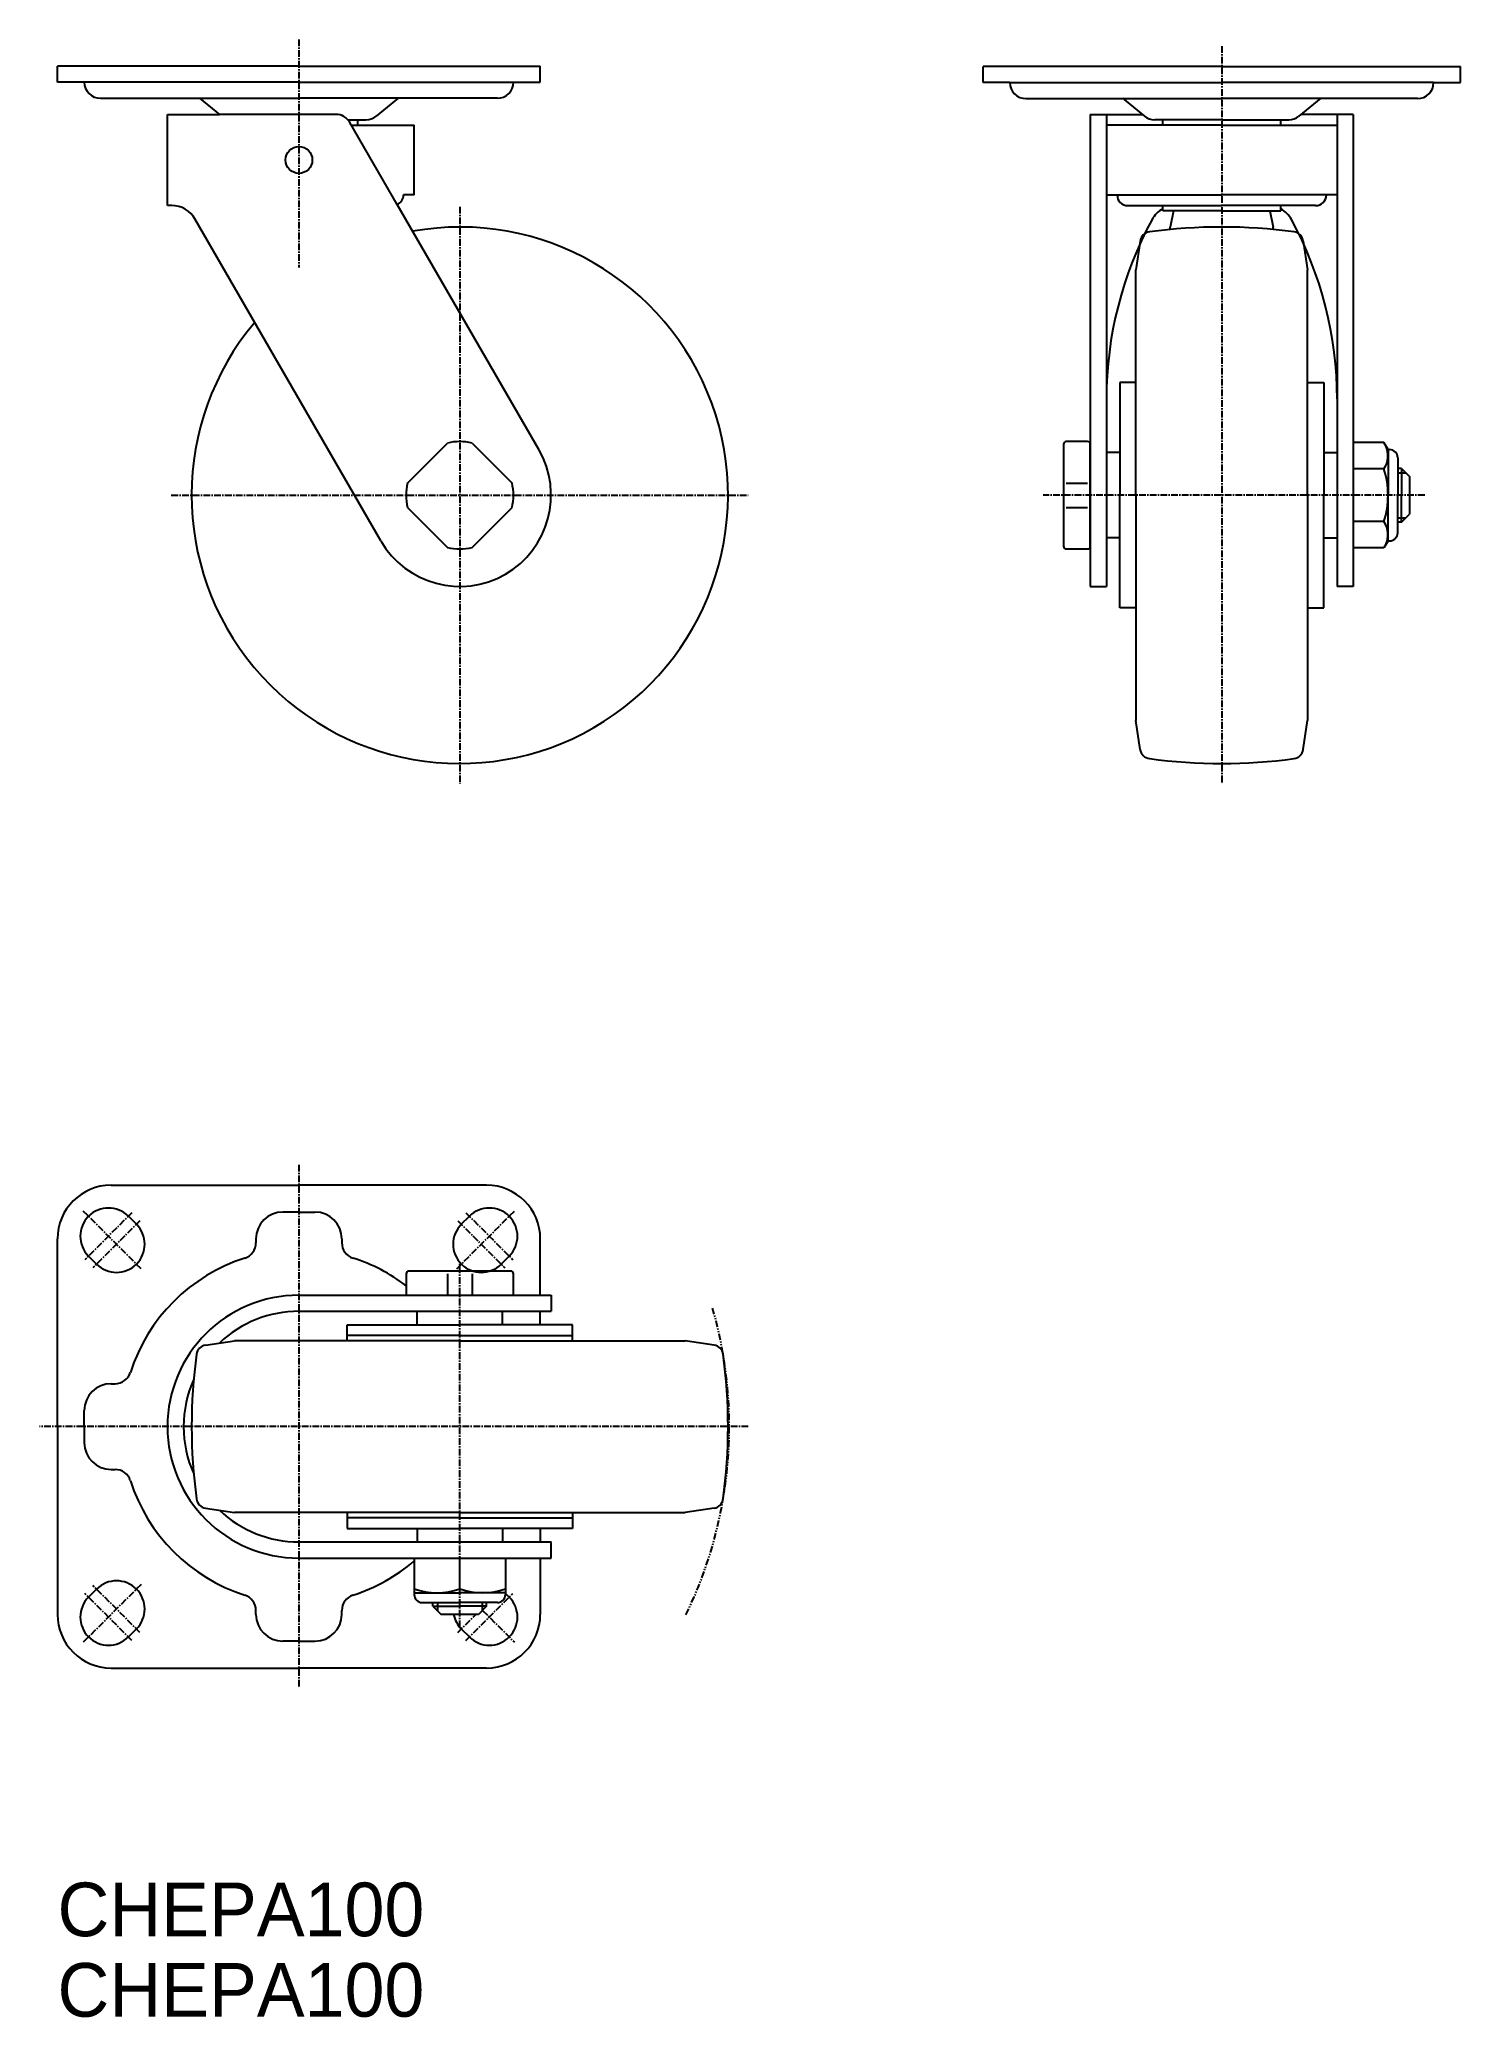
# Model space of a CAD drawing. Extents: x -2176 to -1911, y -164 to 205.
import ezdxf

# ---------------------------------------------------------------- set-up
doc = ezdxf.new("R2010")
doc.units = 0
doc.linetypes.add('CENTER', pattern=[2, 1.25, -0.25, 0.25, -0.25])
doc.linetypes.add('PHANTOM', pattern=[2.5, 1.25, -0.25, 0.25, -0.25, 0.25, -0.25])
doc.layers.get('0').update_dxf_attribs({"linetype": 'CONTINUOUS'})
doc.layers.add('CENTER', color=1, linetype='CENTER')

msp = doc.modelspace()

# ---------------------------------------------------------------- linework, layer by layer
at = {"color": 7, "linetype": 'CONTINUOUS'}
for p, q in [((-2172.76, 197.04), (-2172.76, 200.04)), ((-2127.76, 200.04), (-2172.76, 200.04)), ((-2127.76, 200.04), (-2082.76, 200.04)), ((-2082.76, 197.04), (-2082.76, 200.04)), ((-1955.72, 199.98), (-2000.22, 199.98)), ((-2000.22, 196.98), (-2000.22, 199.98)), ((-1955.72, 199.98), (-1911.22, 199.98)), ((-1911.22, 196.98), (-1911.22, 199.98)), ((-2127.76, 197.04), (-2172.76, 197.04)), ((-2127.76, 197.04), (-2082.76, 197.04)), ((-1995.22, 196.98), (-2000.22, 196.98)), ((-1995.22, 196.98), (-1955.72, 196.98)), ((-1916.22, 196.98), (-1955.72, 196.98)), ((-1916.22, 196.98), (-1911.22, 196.98)), ((-2164.76, 194.04), (-2127.76, 194.04)), ((-2146.26, 194.04), (-2142.56, 191.04)), ((-2090.76, 194.04), (-2127.76, 194.04)), ((-2109.26, 194.04), (-2113.38, 190.7)), ((-1992.22, 193.98), (-1955.72, 193.98)), ((-1974.22, 194.04), (-1970.11, 190.7)), ((-1919.22, 193.98), (-1955.72, 193.98)), ((-1937.22, 194.04), (-1941.34, 190.7)), ((-2152.26, 191.04), (-2142.56, 191.04)), ((-2152.26, 174.04), (-2152.26, 191.04)), ((-2120.86, 191.04), (-2142.56, 191.04)), ((-2118.62, 190.04), (-2115.26, 190.04)), ((-2109.42, 174.22), (-2118.26, 189.54)), ((-2117.97, 189.04), (-2106.26, 189.04)), ((-2116.76, 189.04), (-2116.76, 190.04)), ((-2106.26, 176.04), (-2106.26, 189.04)), ((-1980.22, 191.04), (-1980.22, 103.04)), ((-1980.22, 191.04), (-1970.52, 191.04)), ((-1977.22, 191.04), (-1977.22, 103.04)), ((-1955.72, 189.04), (-1977.22, 189.04)), ((-1955.72, 190.04), (-1968.22, 190.04)), ((-1966.72, 189.04), (-1966.72, 190.04)), ((-1955.72, 190.04), (-1943.22, 190.04)), ((-1955.72, 189.04), (-1934.22, 189.04)), ((-1944.72, 189.04), (-1944.72, 190.04)), ((-1931.22, 191.04), (-1940.93, 191.04)), ((-1934.22, 191.04), (-1934.22, 103.04)), ((-1931.22, 191.04), (-1931.22, 103.04)), ((-2151.46, 174.04), (-2152.26, 174.04)), ((-2083.04, 128.54), (-2109.42, 174.22)), ((-2106.26, 176.04), (-2108.26, 176.04)), ((-1977.22, 176.04), (-1955.72, 176.04)), ((-1973.22, 174.04), (-1955.72, 174.04)), ((-1966.72, 173.04), (-1966.72, 174.04)), ((-1934.22, 176.04), (-1955.72, 176.04)), ((-1938.22, 174.04), (-1955.72, 174.04)), ((-1944.72, 173.04), (-1944.72, 174.04)), ((-2112.49, 111.54), (-2147.13, 171.54)), ((-1955.72, 173.04), (-1966.72, 173.04)), ((-1965.34, 169.57), (-1965.32, 170.04)), ((-1964.7, 173.03), (-1965.32, 170.04)), ((-1955.72, 173.04), (-1944.72, 173.04)), ((-1946.74, 173.03), (-1946.13, 170.04)), ((-1946.11, 169.57), (-1946.13, 170.04)), ((-1970.92, 167.43), (-1971.72, 162.03)), ((-1940.53, 167.43), (-1939.72, 162.04)), ((-1971.72, 120.04), (-1971.72, 162.03)), ((-1939.72, 120.04), (-1939.72, 162.04)), ((-1971.72, 141.04), (-1974.72, 141.04)), ((-1974.72, 141.04), (-1974.72, 136.04)), ((-1939.72, 141.04), (-1936.72, 141.04)), ((-1936.72, 141.04), (-1936.72, 136.04)), ((-1974.72, 136.04), (-1974.72, 120.04)), ((-1936.72, 136.04), (-1936.72, 120.04)), ((-2107.5, 122.32), (-2100.05, 129.77)), ((-2095.48, 129.77), (-2088.03, 122.32)), ((-1985.22, 129.54), (-1985.22, 110.54)), ((-1980.72, 130.04), (-1984.72, 130.04)), ((-1980.22, 132.54), (-1980.22, 107.54)), ((-1980.22, 110.54), (-1980.22, 129.54)), ((-1925.48, 129.85), (-1931.22, 129.85)), ((-1924.72, 128.54), (-1925.48, 129.85)), ((-1974.72, 127.99), (-1977.22, 127.99)), ((-1936.72, 127.99), (-1934.22, 127.99)), ((-1924.72, 128.54), (-1924.42, 128.54)), ((-1924.72, 128.54), (-1924.72, 120.04)), ((-1922.92, 127.04), (-1922.92, 120.04)), ((-1925.48, 124.94), (-1931.22, 124.94)), ((-1922.22, 125.04), (-1922.92, 125.04)), ((-1922.22, 125.04), (-1922.22, 120.04)), ((-1922.22, 125.04), (-1920.72, 123.54)), ((-1920.72, 123.54), (-1920.72, 116.54)), ((-1974.72, 104.04), (-1974.72, 120.04)), ((-1971.72, 120.04), (-1971.72, 78.04)), ((-1939.72, 120.04), (-1939.72, 78.04)), ((-1936.72, 104.04), (-1936.72, 120.04)), ((-1924.72, 111.54), (-1924.72, 120.04)), ((-1922.92, 113.04), (-1922.92, 120.04)), ((-1922.22, 115.04), (-1922.22, 120.04)), ((-2107.5, 117.75), (-2100.05, 110.3)), ((-2095.48, 110.3), (-2088.03, 117.75)), ((-1925.48, 115.13), (-1931.22, 115.13)), ((-1922.22, 115.04), (-1922.92, 115.04)), ((-1922.22, 115.04), (-1920.72, 116.54)), ((-1974.72, 112.09), (-1977.22, 112.09)), ((-1936.72, 112.09), (-1934.22, 112.09)), ((-1924.72, 111.54), (-1925.48, 110.22)), ((-1924.72, 111.54), (-1924.42, 111.54)), ((-1984.72, 110.04), (-1980.72, 110.04)), ((-1925.48, 110.22), (-1931.22, 110.22)), ((-1974.72, 99.04), (-1974.72, 104.04)), ((-1936.72, 99.04), (-1936.72, 104.04)), ((-1980.22, 103.04), (-1977.22, 103.04)), ((-1931.22, 103.04), (-1934.22, 103.04)), ((-1971.72, 99.04), (-1974.72, 99.04)), ((-1939.72, 99.04), (-1936.72, 99.04)), ((-1970.92, 72.64), (-1971.72, 78.04)), ((-1940.53, 72.64), (-1939.72, 78.04)), ((-2162.76, -8.58), (-2127.76, -8.58)), ((-2092.76, -8.58), (-2127.76, -8.58)), ((-2158.05, -15.87), (-2159.55, -14.37)), ((-2127.76, -13.58), (-2130.76, -13.58)), ((-2127.76, -13.58), (-2124.76, -13.58)), ((-2097.48, -15.87), (-2095.98, -14.37)), ((-2172.76, -53.58), (-2172.76, -18.58)), ((-2165.48, -23.29), (-2166.98, -21.79)), ((-2135.76, -18.58), (-2135.76, -19.3)), ((-2119.76, -18.58), (-2119.76, -19.3)), ((-2090.05, -23.29), (-2088.55, -21.79)), ((-2082.76, -29.08), (-2082.76, -18.58)), ((-2107.76, -25.08), (-2107.76, -29.08)), ((-2088.26, -24.58), (-2107.26, -24.58)), ((-2087.76, -29.08), (-2087.76, -25.08)), ((-2127.76, -29.08), (-2080.76, -29.08)), ((-2080.76, -29.08), (-2080.76, -32.08)), ((-2127.76, -32.08), (-2080.76, -32.08)), ((-2105.71, -34.58), (-2105.71, -32.08)), ((-2089.81, -34.58), (-2089.81, -32.08)), ((-2082.76, -34.58), (-2082.76, -32.08)), ((-2118.76, -34.58), (-2097.76, -34.58)), ((-2118.76, -37.58), (-2118.76, -34.58)), ((-2097.76, -36.58), (-2118.76, -36.58)), ((-2076.76, -34.58), (-2097.76, -34.58)), ((-2097.76, -36.58), (-2076.76, -36.58)), ((-2076.76, -37.58), (-2076.76, -34.58)), ((-2145.16, -38.38), (-2139.76, -37.58)), ((-2097.76, -37.58), (-2139.76, -37.58)), ((-2097.76, -37.58), (-2055.76, -37.58)), ((-2050.37, -38.38), (-2055.76, -37.58)), ((-2162.76, -45.58), (-2162.04, -45.58)), ((-2167.76, -53.58), (-2167.76, -50.58)), ((-2172.76, -53.58), (-2172.76, -88.58)), ((-2167.76, -53.58), (-2167.76, -56.58)), ((-2162.76, -61.58), (-2162.04, -61.58)), ((-2145.16, -68.78), (-2139.76, -69.58)), ((-2097.76, -69.58), (-2139.76, -69.58)), ((-2118.76, -69.58), (-2118.76, -72.58)), ((-2097.76, -69.58), (-2055.76, -69.58)), ((-2076.76, -69.58), (-2076.76, -72.58)), ((-2050.37, -68.78), (-2055.76, -69.58)), ((-2097.76, -70.58), (-2118.76, -70.58)), ((-2118.76, -72.58), (-2097.76, -72.58)), ((-2105.71, -72.58), (-2105.71, -75.08)), ((-2097.76, -70.58), (-2076.76, -70.58)), ((-2076.76, -72.58), (-2097.76, -72.58)), ((-2089.81, -72.58), (-2089.81, -75.08)), ((-2082.76, -72.58), (-2082.76, -75.08)), ((-2127.76, -75.08), (-2080.76, -75.08)), ((-2080.76, -78.08), (-2080.76, -75.08)), ((-2127.76, -78.08), (-2080.76, -78.08)), ((-2106.26, -78.08), (-2106.26, -84.88)), ((-2097.76, -83.82), (-2097.76, -78.08)), ((-2089.26, -78.08), (-2089.26, -84.88)), ((-2082.76, -78.08), (-2082.76, -88.58)), ((-2165.48, -83.87), (-2166.98, -85.37)), ((-2106.26, -84.58), (-2097.76, -84.58)), ((-2089.26, -84.58), (-2097.76, -84.58)), ((-2089.34, -84.58), (-2088.55, -85.37)), ((-2135.76, -88.58), (-2135.76, -87.86)), ((-2119.76, -88.58), (-2119.76, -87.86)), ((-2104.76, -86.38), (-2097.76, -86.38)), ((-2102.76, -87.08), (-2102.76, -86.38)), ((-2102.76, -87.08), (-2097.76, -87.08)), ((-2102.76, -87.08), (-2101.26, -88.58)), ((-2090.76, -86.38), (-2097.76, -86.38)), ((-2092.76, -87.08), (-2097.76, -87.08)), ((-2092.76, -87.08), (-2094.26, -88.58)), ((-2092.76, -87.08), (-2092.76, -86.38)), ((-2158.05, -91.29), (-2159.55, -92.79)), ((-2094.26, -88.58), (-2101.26, -88.58)), ((-2097.48, -91.29), (-2095.98, -92.79)), ((-2127.76, -93.58), (-2130.76, -93.58)), ((-2127.76, -93.58), (-2124.76, -93.58)), ((-2162.76, -98.58), (-2127.76, -98.58)), ((-2092.76, -98.58), (-2127.76, -98.58))]:
    msp.add_line(p, q, dxfattribs=at)
at = {"color": 3, "linetype": 'CONTINUOUS'}
for p, q in [((-1984.72, 122.32), (-1980.72, 122.32)), ((-1922.92, 124.22), (-1921.41, 124.22)), ((-1984.72, 117.75), (-1980.72, 117.75)), ((-1922.92, 115.85), (-1921.41, 115.85)), ((-2100.05, -25.08), (-2100.05, -29.08)), ((-2095.48, -25.08), (-2095.48, -29.08)), ((-2101.95, -86.38), (-2101.95, -87.89)), ((-2093.58, -86.38), (-2093.58, -87.89))]:
    msp.add_line(p, q, dxfattribs=at)
msp.add_circle((-2127.76, 182.54), 2.5, dxfattribs=at)
at = {"color": 7, "linetype": 'CONTINUOUS'}
for centre, radius, start, end in [((-2164.76, 197.04), 3, 180, 270), ((-2090.76, 197.04), 3, 270, 0), ((-1992.22, 196.98), 3, 180, 270), ((-1919.22, 196.98), 3, 270, 0), ((-2120.86, 188.04), 3, 30, 90), ((-2115.26, 193.04), 3, 270, 309.0133), ((-1968.22, 193.04), 3, 230.9867, 270), ((-1943.22, 193.04), 3, 270, 309.0133), ((-2151.46, 169.04), 5, 30, 90), ((-2110.26, 176.04), 2, 294.9893, 0), ((-1973.22, 176.04), 2, 180, 270), ((-1964.33, 169.04), 5, 118.6588, 151.4473), ((-1947.12, 169.04), 5, 28.5527, 61.3412), ((-1938.22, 176.04), 2, 270, 0), ((-2097.76, 120.04), 50, 139.8769, 100.1231), ((-1907.28, 138), 69.94, 151.4473, 180), ((-1955.72, 70.04), 100, 82.2477, 97.7523), ((-2004.16, 138), 69.94, 0, 28.5527), ((-1968.94, 167.14), 2, 97.7522, 171.5449), ((-1942.5, 167.14), 2, 8.4555, 82.2478), ((-2097.76, 120.04), 10, 76.7883, 103.2117), ((-1984.72, 129.54), 0.5, 90, 180), ((-1980.72, 129.54), 0.5, 0, 90), ((-1929.07, 127.4), 4.34, 325.6158, 25.6158), ((-2097.76, 120.04), 17, 210, 30), ((-1924.42, 127.04), 1.5, 0, 90), ((-2097.76, 120.04), 10, 166.7883, 193.2117), ((-2097.76, 120.04), 10, 346.7883, 13.2117), ((-1940.96, 120.04), 16.24, 0, 17.588), ((-1940.96, 120.04), 16.24, 342.412, 0), ((-1929.07, 112.67), 4.34, 334.3842, 34.3842), ((-1924.42, 113.04), 1.5, 270, 0), ((-2097.76, 120.04), 10, 256.7883, 283.2117), ((-1984.72, 110.54), 0.5, 180, 270), ((-1980.72, 110.54), 0.5, 270, 0), ((-1968.94, 72.93), 2, 188.4551, 262.2478), ((-1955.72, 170.04), 100, 262.2477, 277.7523), ((-1942.5, 72.93), 2, 277.7522, 351.5445), ((-2162.76, -18.58), 10, 90, 180), ((-2092.76, -18.58), 10, 0, 90), ((-2163.26, -18.08), 5.25, 45, 225), ((-2130.76, -18.58), 5, 90, 180), ((-2124.76, -18.58), 5, 0, 90), ((-2092.26, -18.08), 5.25, 315, 135), ((-2161.76, -19.58), 5.25, 225, 45), ((-2093.76, -19.58), 5.25, 135, 315), ((-2138.76, -19.3), 3, 287.7916, 0), ((-2116.76, -19.3), 3, 180, 252.2084), ((-2127.76, -53.58), 33, 107.7916, 162.2084), ((-2127.76, -53.58), 33, 52.6948, 72.2084), ((-2107.26, -25.08), 0.5, 90, 180), ((-2088.26, -25.08), 0.5, 0, 90), ((-2127.76, -53.58), 24.5, 90, 180), ((-2127.76, -53.58), 21.5, 90, 133.5539), ((-2047.76, -53.58), 100, 172.2477, 187.7523), ((-2144.87, -40.36), 2, 98.4555, 172.2478), ((-2050.66, -40.36), 2, 7.7522, 81.5445), ((-2147.76, -53.58), 100, 352.2477, 7.7523), ((-2162.04, -42.58), 3, 270, 342.2084), ((-2162.76, -50.58), 5, 90, 180), ((-2127.76, -53.58), 21.5, 155.8023, 180), ((-2127.76, -53.58), 24.5, 180, 270), ((-2127.76, -53.58), 21.5, 180, 204.1977), ((-2162.76, -56.58), 5, 180, 270), ((-2162.04, -64.58), 3, 17.7916, 90), ((-2127.76, -53.58), 33, 197.7916, 252.2084), ((-2144.87, -66.8), 2, 187.7522, 261.5449), ((-2127.76, -53.58), 21.5, 226.4461, 270), ((-2050.66, -66.8), 2, 278.4551, 352.2478), ((-2127.76, -53.58), 33, 287.7916, 310.6559), ((-2161.76, -87.58), 5.25, 315, 135), ((-2102.01, -72.3), 12.28, 249.7438, 290.2562), ((-2093.51, -72.3), 12.28, 249.7438, 290.2562), ((-2163.26, -89.08), 5.25, 135, 315), ((-2138.76, -87.86), 3, 0, 72.2084), ((-2116.76, -87.86), 3, 107.7916, 180), ((-2104.76, -84.88), 1.5, 180, 270), ((-2092.26, -89.08), 5.25, 225, 45), ((-2090.76, -84.88), 1.5, 270, 0), ((-2162.76, -88.58), 10, 180, 270), ((-2130.76, -88.58), 5, 180, 270), ((-2124.76, -88.58), 5, 270, 0), ((-2093.76, -87.58), 5.25, 190.9806, 225), ((-2092.76, -88.58), 10, 270, 0)]:
    msp.add_arc(centre, radius, start, end, dxfattribs=at)
at = {"color": 3, "linetype": 'PHANTOM'}
msp.add_arc((-2127.76, -53.58), 80.23, 334.0729, 15.9777, dxfattribs=at)
at = {"layer": 'CENTER', "color": 1, "linetype": 'CENTER'}
for p, q in [((-2127.76, 204.99), (-2127.76, 162.5)), ((-1955.72, 203.77), (-1955.72, 66.26)), ((-2097.76, 173.81), (-2097.76, 66.26)), ((-2151.54, 120.04), (-2043.99, 120.04)), ((-1917.89, 120.04), (-1989.02, 120.04)), ((-2127.76, -4.77), (-2127.76, -102.28)), ((-2157.19, -24.16), (-2167.95, -13.39)), ((-2158.9, -13.71), (-2167.67, -22.49)), ((-2098.34, -24.16), (-2087.58, -13.39)), ((-2096.63, -13.71), (-2087.86, -22.49)), ((-2157.4, -15.21), (-2166.17, -23.99)), ((-2098.13, -15.21), (-2089.36, -23.99)), ((-2097.76, -90.98), (-2097.76, -22.98)), ((-2043.99, -53.58), (-2176.11, -53.58)), ((-2157.19, -83), (-2167.95, -93.77)), ((-2158.9, -93.44), (-2167.67, -84.67)), ((-2157.4, -91.94), (-2166.17, -83.17)), ((-2096.63, -93.44), (-2087.86, -84.67)), ((-2093.51, -87.83), (-2087.58, -93.77)), ((-2098.13, -91.94), (-2094.76, -88.58))]:
    msp.add_line(p, q, dxfattribs=at)

# ---------------------------------------------------------------- texts
at = {"color": 7, "linetype": 'CONTINUOUS'}
for p in [(-2172.76, -148.58), (-2172.76, -163.58)]:
    msp.add_text('CHEPA100', height=10, dxfattribs=at).set_placement(p)

doc.saveas('drawing.dxf')
